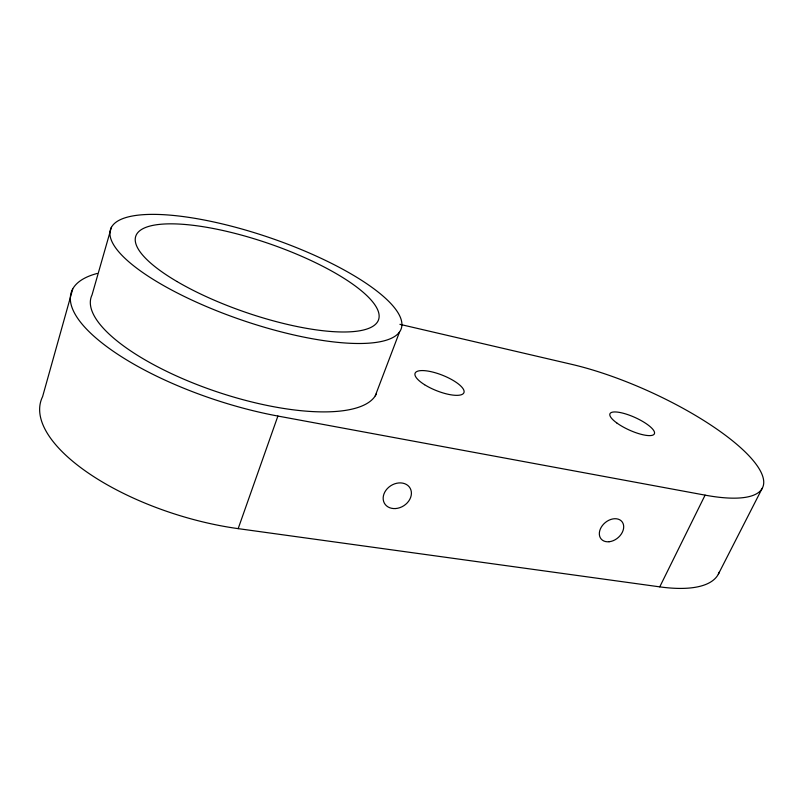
<?xml version="1.0" encoding="UTF-8"?>
<svg xmlns="http://www.w3.org/2000/svg" width="803" height="803" viewBox="0 0 803 803"><rect width="100%" height="100%" fill="white"/><g stroke="black" fill="none" stroke-linecap="round" stroke-linejoin="round"><path stroke-width="1.2" d="M72.732 288.99L42.599 396.632A164.906 68.355 17.3 0 0 238.17 528.635L659.755 586.863A139.16 49.384 25.1 0 0 719.297 572.047M111.386 227.309L92.034 294.942A150.643 50.288 18.4 0 0 212.313 390.228A150.643 50.288 18.4 0 0 376.406 393.751M238.17 528.635L277.898 416.054L705.094 495.14A142.904 40.692 24.4 0 0 745.445 452.199A142.904 40.692 24.4 0 0 571.676 364.341L399.924 324.332M375.252 395.849L399.543 331.95A153.584 43.492 18.9 0 0 206.251 220.413A153.584 43.492 18.9 0 0 161.804 284.553A153.584 43.492 18.9 0 0 399.543 331.95M659.755 586.863L705.094 495.14M718.314 574.225L762.258 488.224M277.898 416.054A170.146 56.883 18.3 0 1 101.941 342.921A170.146 56.883 18.3 0 1 97.243 273.442M616.754 422.92A24.361 6.896 24.3 0 0 653.923 434.443A24.361 6.896 24.3 0 0 625.828 413.987A24.361 6.896 24.3 0 0 616.754 422.92M424.576 384.707A26.268 8.271 21.7 0 0 463.903 392.717A26.268 8.271 21.7 0 0 430.067 371.468A26.268 8.271 21.7 0 0 424.576 384.707M609.086 541.744A13.551 9.907 -39.9 0 0 623.068 523.486A13.551 9.907 -39.9 0 0 602.391 525.533A13.551 9.907 -39.9 0 0 609.086 541.744M395.718 508.54A14.906 11.935 -32.2 0 0 410.223 488.354A14.906 11.935 -32.2 0 0 385.902 490.332A14.906 11.935 -32.2 0 0 395.718 508.54M176.951 281.502A128.37 36.286 19 0 0 376.918 322.746A128.37 36.286 19 0 0 217.864 229.417A128.37 36.286 19 0 0 176.951 281.502"/></g></svg>
